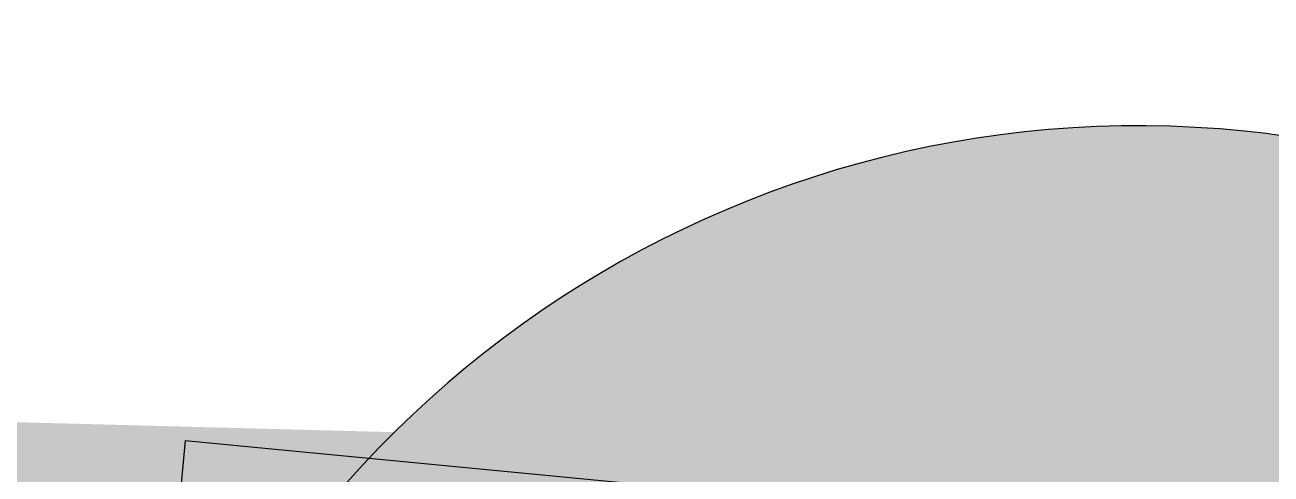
# Model space of a CAD drawing. Extents: x 302512 to 1034855, y -184136 to 410364.
# Drawn here: x 450131 to 457203, y -16460 to -13910 of the extents above; entities that cross this region are included whole.
import ezdxf

# ---------------------------------------------------------------- set-up
doc = ezdxf.new("R2010")
doc.units = 0
doc.header["$MEASUREMENT"] = 0
for name, color, linetype in [('WALL', 4, 'Continuous'), ('WZ', 2, 'Continuous'), ('环境', 8, 'Continuous')]:
    doc.layers.add(name, color=color, linetype=linetype)

msp = doc.modelspace()

# ---------------------------------------------------------------- hatches: boundary and pattern name
at = {"linetype": 'ByBlock', "lineweight": 5}
h = msp.add_hatch(color=256, dxfattribs=at)
h.paths.add_polyline_path([(449237.8332280766, -10247.49772148626), (447442.2985553395, -10200.03156494396), (447475.0090455662, -8962.66955118673), (449270.5437183033, -9010.13570772903)], flags=16)
h.paths.add_polyline_path([(446474.5732798229, -11002.26743065612), (448197.9207322251, -14686.67290019291), (450305.0522746693, -11103.52869772213)], flags=17)
edge = h.paths.add_edge_path()
edge.add_line((499629.4636816632, -17475.1051760246), (302511.8760555636, -12264.17027913826))
edge.add_line((449253.6531622063, -8001.501545720268), (445943.9728309761, -133199.0362653066))
at = {"layer": '环境'}
h = msp.add_hatch(dxfattribs=at)
h.set_pattern_fill('ANGLE,_O', color=256, scale=3000)
h.set_pattern_definition([(0, (-609984.0939585507, -119640.7769003473), (0, 825.0000000000001), [600, -225]), (90, (-609984.0939585507, -119640.7769003473), (-825.0000000000001, 5.051501209517306e-14), [600, -225])])
edge = h.paths.add_edge_path()
edge.add_arc((456452.5202698254, -20483.03600952902), 5999.999999882882, 82.90610739022549, 136.7172286932041, ccw=False)
edge.add_arc((529230.5564035431, 564349.7677956127), 583343.7460008563, 262.9064421242585, 271.3139044814773)
edge.add_arc((556282.2267406606, -32330.84227312566), 19209.61674449953, 135.390996447, 143.8505578282533)
edge.add_arc((523139.7908070374, 498264.9605886798), 519563.4119421407, 267.02239156334633, 271.9446668256243, ccw=False)
edge.add_line((496150.7153754483, -20596.9948833962), (452084.6465785343, -16369.43911441136))
edge = h.paths.add_edge_path()
edge.add_arc((557649.2972619648, -28887.4074915247), 12195.37604413375, 122.3331244259789, 138.4177400750413, ccw=False)
edge.add_line((551126.7109780756, -18582.89076209709), (563157.0100887832, -18006.58508349324))
edge.add_arc((576761.7066860453, 6333.997658741195), 27884.61471376488, 240.7978392002225, 252.5319908396245)
edge.add_arc((-697884.8105419346, 47187662.48797935), 47224907.05095948, 271.5129119605803, 271.53649819632426, ccw=False)
edge.add_line((548957.8885803409, -20781.98179117788), (548527.1118179576, -20793.40171051768))
edge = h.paths.add_edge_path()
edge.add_line((626586.9758837472, -14296.28622386651), (626866.4842934804, -14065.55741847632))
edge.add_arc((622239.3367429655, -17885.17854441365), 5999.99999999521, 39.53901633858169, 100.4383675919696)
edge.add_arc((577050.392796655, 207323.149270234), 223698.033626444, 274.291430304433, 281.3702984552263, ccw=False)
edge.add_arc((576761.7066861086, 6333.997658622451), 27884.61471362988, 294.3952189639236, 307.6369724271134, ccw=False)
edge.add_arc((-3202813.969650181, 30587041.36929663), 30840004.67889177, 277.0611024603429, 277.11889753257)
edge.add_line((619149.7247513805, -15221.32666661206), (626586.9758837472, -14296.28622386654))

# ---------------------------------------------------------------- linework, layer by layer
at = {"layer": 'WALL'}
for q in [(450658.8151502262, -20251.19514995115), (496150.7153754483, -20596.9948833962)]:
    msp.add_line((451040.8254242192, -16269.29829715239), q, dxfattribs=at)
at = {"layer": 'WZ'}
for centre, radius, start, end in [((456452.5202698957, -20483.03600962507), 6000, 82.90610739100289, 166.0061348216836), ((530889.9137620254, 589905.7108593327), 608910.863788416, 263.0484554081289, 275.9291569592512)]:
    msp.add_arc(centre, radius, start, end, dxfattribs=at)

doc.saveas('drawing.dxf')
